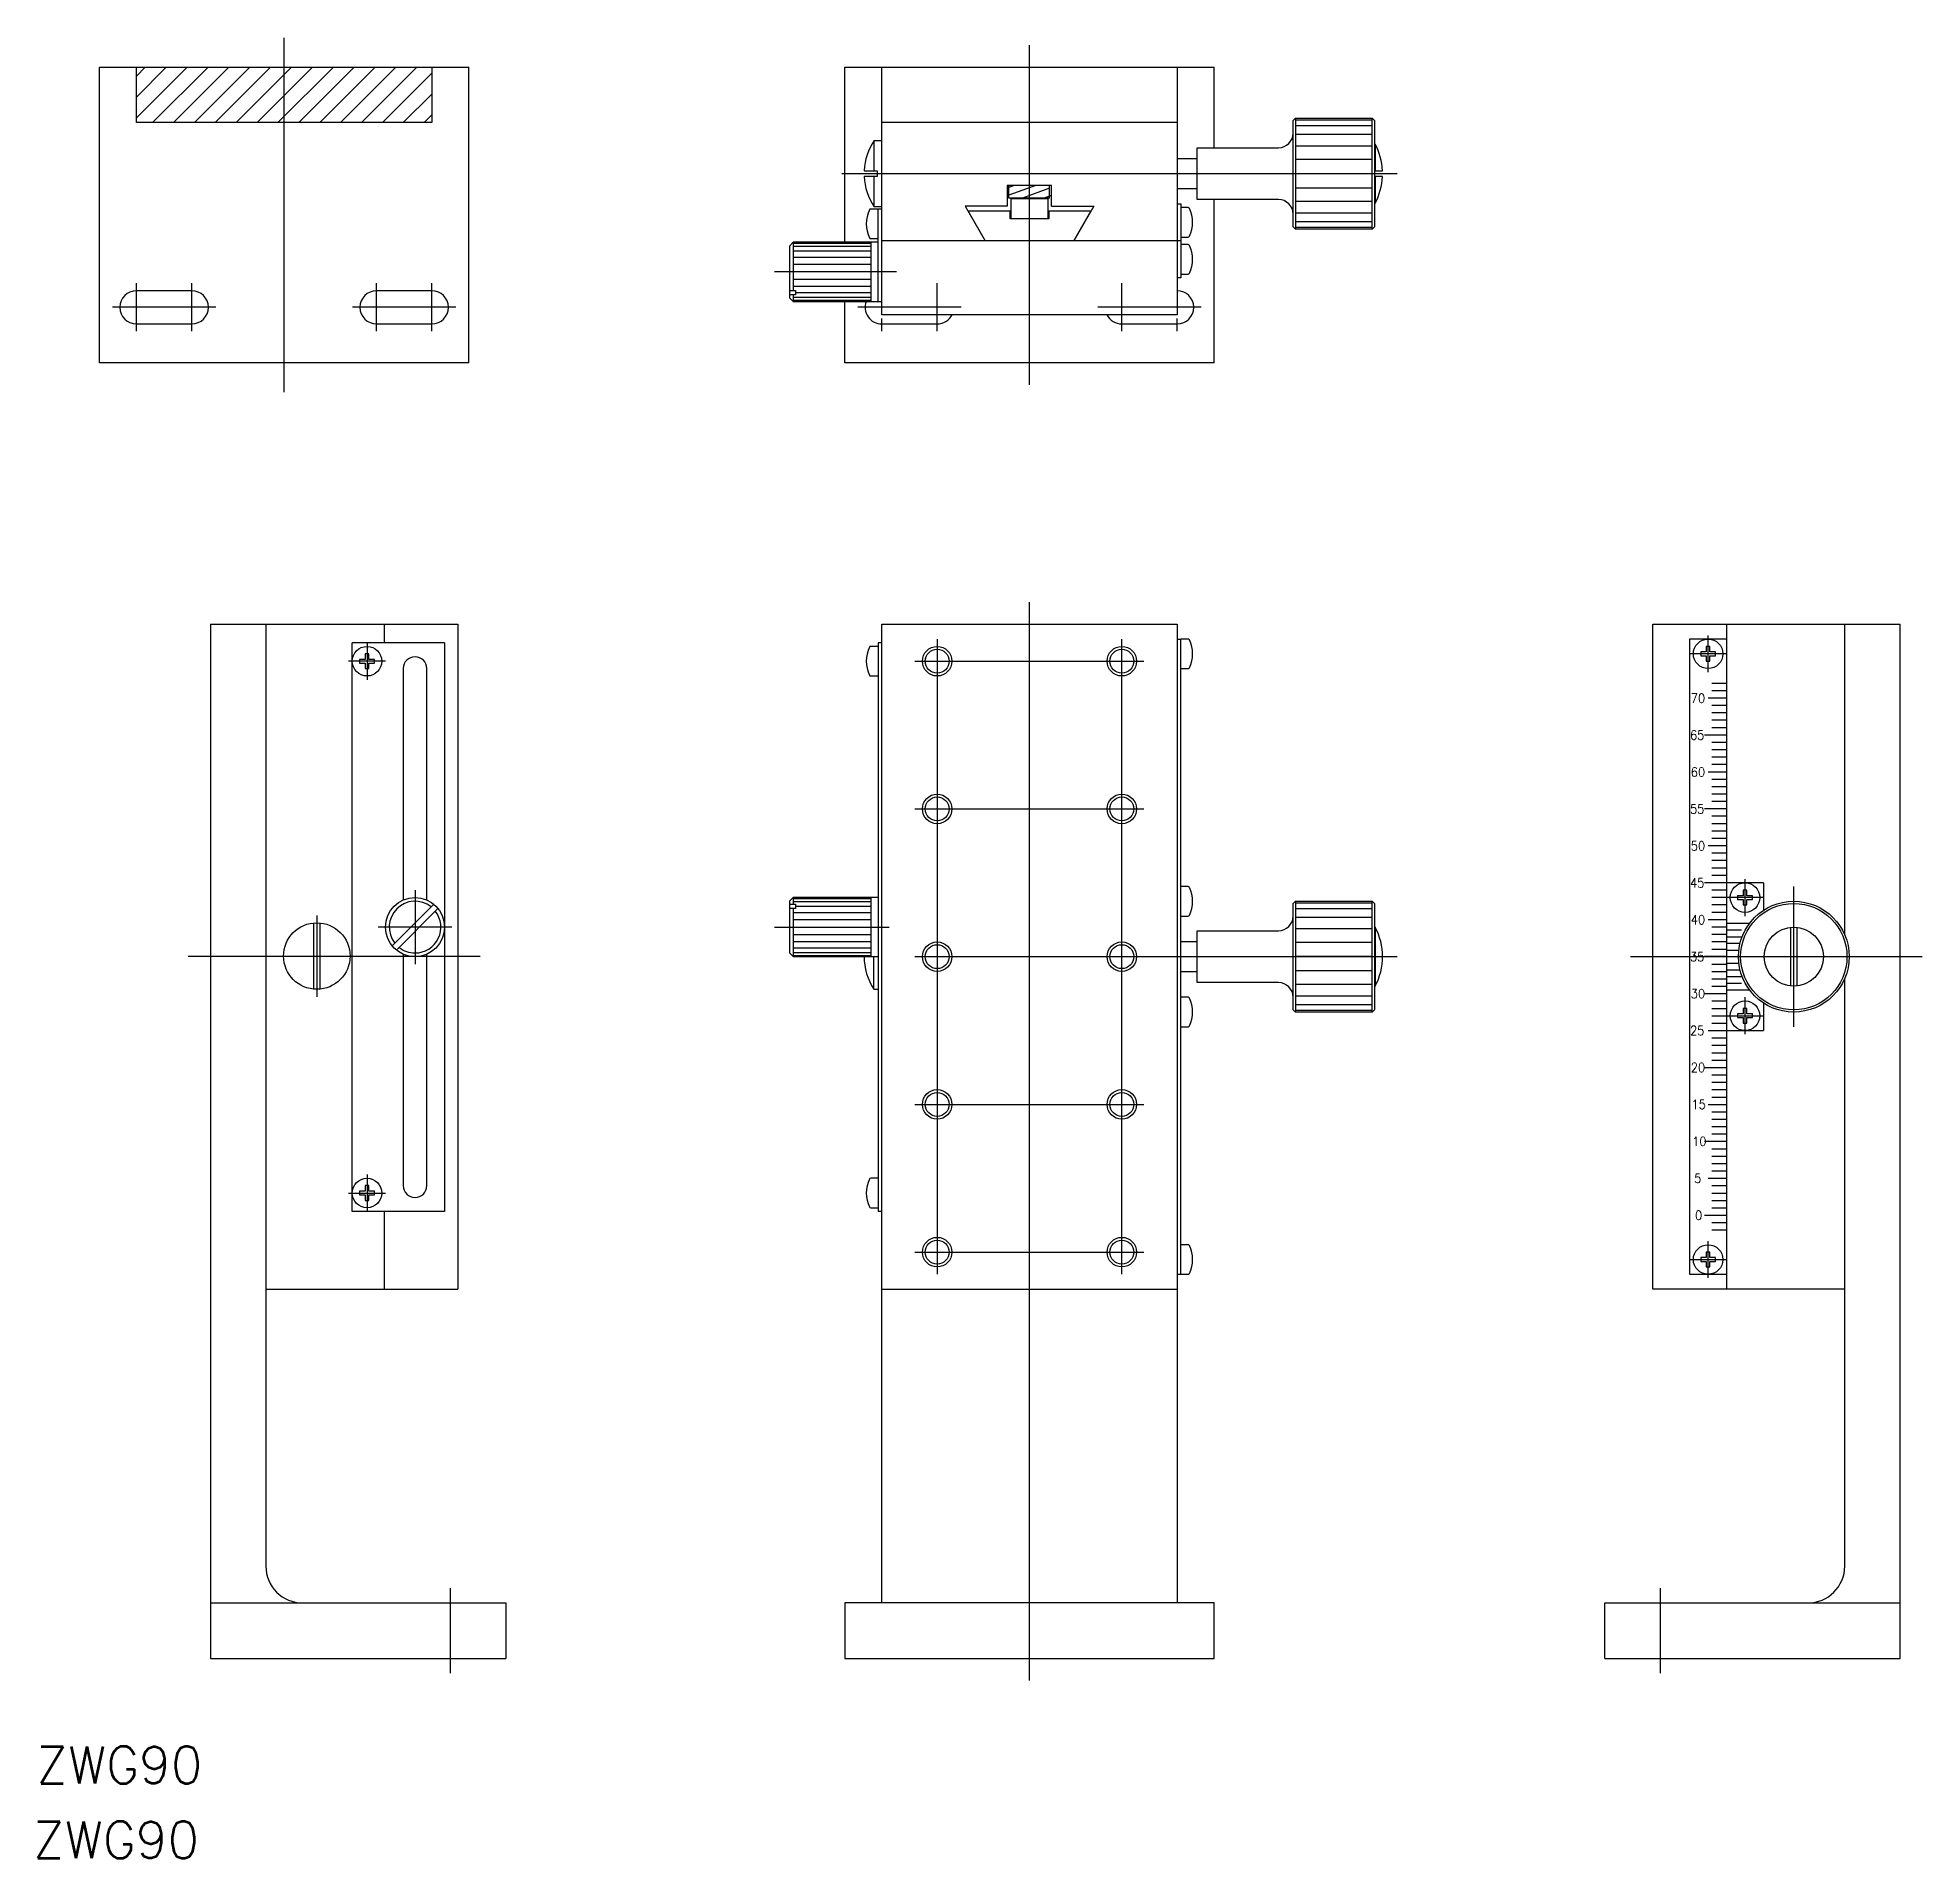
# Model space of a CAD drawing. Extents: x 202 to 457, y 206 to 453.
import ezdxf

# ---------------------------------------------------------------- set-up
doc = ezdxf.new("R2010")
doc.units = 0
doc.layers.get('0').update_dxf_attribs({"linetype": 'CONTINUOUS'})
doc.layers.add('CENTER', color=1, linetype='CONTINUOUS')
doc.styles.add('CONVERTER_1', font='txt.shx', dxfattribs={"width": 0.9})
doc.styles.get("Standard").update_dxf_attribs({"font": 'txt.shx'})

msp = doc.modelspace()

# ---------------------------------------------------------------- linework, layer by layer
at = {"color": 7, "linetype": 'CONTINUOUS'}
for p, q in [((210.56, 408.69), (210.56, 448.69)), ((210.56, 448.69), (215.56, 448.69)), ((215.56, 441.83), (222.42, 448.69)), ((215.56, 444.66), (219.59, 448.69)), ((215.56, 447.49), (216.76, 448.69)), ((215.56, 441.19), (215.56, 448.69)), ((215.56, 448.69), (255.56, 448.69)), ((217.75, 441.19), (225.25, 448.69)), ((220.58, 441.19), (228.08, 448.69)), ((223.4, 441.19), (230.9, 448.69)), ((226.23, 441.19), (233.73, 448.69)), ((229.06, 441.19), (236.56, 448.69)), ((231.89, 441.19), (239.39, 448.69)), ((234.72, 441.19), (242.22, 448.69)), ((237.55, 441.19), (245.05, 448.69)), ((240.38, 441.19), (247.88, 448.69)), ((243.2, 441.19), (250.7, 448.69)), ((246.03, 441.19), (253.53, 448.69)), ((248.86, 441.19), (255.56, 447.89)), ((255.56, 448.69), (255.56, 441.19)), ((255.56, 448.69), (260.56, 448.69)), ((260.56, 408.69), (260.56, 448.69)), ((311.47, 448.69), (361.47, 448.69)), ((311.47, 424.99), (311.47, 448.69)), ((316.47, 415.19), (316.47, 448.69)), ((356.47, 448.69), (356.47, 415.19)), ((361.47, 437.79), (361.47, 448.69)), ((251.69, 441.19), (255.56, 445.06)), ((254.52, 441.19), (255.56, 442.23)), ((372.47, 441.79), (372.17, 441.49)), ((372.17, 427.09), (372.17, 441.49)), ((372.47, 441.79), (382.87, 441.79)), ((372.47, 441.79), (372.47, 426.79)), ((382.87, 441.54), (372.47, 441.54)), ((383.17, 441.49), (382.87, 441.79)), ((382.87, 426.79), (382.87, 441.79)), ((383.17, 441.49), (383.17, 427.09)), ((255.56, 441.19), (215.56, 441.19)), ((356.47, 441.19), (316.47, 441.19)), ((372.47, 440.79), (382.87, 440.79)), ((382.87, 439.6), (372.47, 439.6)), ((315.45, 438.79), (316.47, 438.79)), ((315.45, 434.69), (315.45, 438.79)), ((359.17, 437.79), (370.17, 437.79)), ((359.17, 430.79), (359.17, 437.79)), ((372.47, 438.04), (382.87, 438.04)), ((383.17, 438.29), (383.27, 438.29)), ((383.27, 438.29), (383.27, 434.69)), ((314.08, 434.69), (315.87, 434.69)), ((315.87, 433.89), (314.08, 433.89)), ((315.45, 429.79), (315.45, 433.89)), ((315.87, 434.69), (315.87, 433.89)), ((359.17, 436.29), (356.47, 436.29)), ((372.47, 436.23), (382.87, 436.23)), ((372.47, 434.29), (382.87, 434.29)), ((383.17, 434.69), (384.26, 434.69)), ((384.26, 433.89), (383.17, 433.89)), ((383.27, 433.89), (383.27, 430.29)), ((333.47, 432.69), (333.47, 429.89)), ((339.47, 432.69), (333.47, 432.69)), ((333.67, 430.97), (333.67, 432.69)), ((337.33, 432.69), (333.67, 431.36)), ((334.41, 432.69), (333.67, 432.42)), ((339.17, 432.3), (335.51, 430.97)), ((339.17, 431.23), (338.44, 430.97)), ((339.17, 430.97), (339.17, 432.69)), ((339.47, 431.29), (339.17, 431.29)), ((339.47, 429.89), (339.47, 432.69)), ((356.47, 432.29), (359.17, 432.29)), ((372.47, 432.35), (382.87, 432.35)), ((315.97, 429.49), (314.98, 429.49)), ((316.47, 429.79), (315.45, 429.79)), ((316.47, 429.49), (315.47, 429.49)), ((315.97, 416.99), (315.97, 429.49)), ((327.75, 429.89), (330.47, 425.19)), ((333.47, 429.89), (327.75, 429.89)), ((333.87, 429.19), (328.16, 429.19)), ((328.16, 429.19), (330.47, 425.19)), ((339.17, 430.97), (333.67, 430.97)), ((333.87, 428.19), (333.87, 429.19)), ((333.97, 428.19), (333.97, 430.97)), ((338.97, 430.89), (333.97, 430.89)), ((338.97, 430.97), (338.97, 428.19)), ((339.07, 429.19), (339.07, 428.19)), ((344.78, 429.19), (339.07, 429.19)), ((339.47, 429.89), (345.18, 429.89)), ((345.18, 429.89), (342.47, 425.19)), ((342.47, 425.19), (344.78, 429.19)), ((356.47, 430.19), (356.97, 430.19)), ((356.97, 430.19), (356.97, 420.19)), ((357.96, 429.69), (356.97, 429.69)), ((370.17, 430.79), (359.17, 430.79)), ((361.47, 408.69), (361.47, 430.79)), ((372.47, 430.54), (382.87, 430.54)), ((372.47, 428.99), (382.87, 428.99)), ((383.27, 430.29), (383.17, 430.29)), ((339.07, 428.19), (333.87, 428.19)), ((372.17, 427.09), (372.47, 426.79)), ((372.47, 427.8), (382.87, 427.8)), ((372.47, 427.05), (382.87, 427.05)), ((382.87, 426.79), (372.47, 426.79)), ((383.17, 427.09), (382.87, 426.79)), ((303.97, 424.49), (304.47, 424.99)), ((303.97, 424.49), (303.97, 417.49)), ((315.97, 424.99), (304.47, 424.99)), ((304.47, 424.99), (304.47, 418.46)), ((304.47, 424.86), (314.98, 424.86)), ((304.47, 424.46), (314.98, 424.46)), ((304.47, 423.82), (314.98, 423.82)), ((314.97, 424.99), (314.97, 416.99)), ((314.98, 425.49), (315.97, 425.49)), ((356.97, 425.19), (316.47, 425.19)), ((356.97, 425.69), (357.96, 425.69)), ((357.96, 424.69), (356.97, 424.69)), ((304.47, 422.99), (314.98, 422.99)), ((304.47, 422.03), (314.98, 422.03)), ((303.97, 418.46), (304.77, 418.46)), ((314.98, 420.99), (304.47, 420.99)), ((314.98, 419.96), (304.47, 419.96)), ((314.98, 418.99), (304.47, 418.99)), ((304.77, 418.46), (304.77, 417.9)), ((356.97, 420.19), (356.47, 420.19)), ((356.97, 420.69), (357.96, 420.69)), ((223.06, 418.44), (215.56, 418.44)), ((255.56, 418.44), (248.06, 418.44)), ((304.77, 417.9), (303.97, 417.9)), ((304.47, 416.99), (303.97, 417.49)), ((304.47, 417.9), (304.47, 416.99)), ((314.98, 417.53), (304.47, 417.53)), ((314.98, 417.13), (304.47, 417.13)), ((304.47, 416.99), (316.47, 416.99)), ((314.98, 418.17), (304.77, 418.17)), ((311.47, 408.69), (311.47, 416.99)), ((215.56, 413.94), (223.06, 413.94)), ((248.06, 413.94), (255.56, 413.94)), ((356.47, 415.19), (316.47, 415.19)), ((316.47, 413.94), (323.97, 413.94)), ((348.97, 413.94), (356.47, 413.94)), ((260.56, 408.69), (210.56, 408.69)), ((361.47, 408.69), (311.47, 408.69)), ((225.58, 373.28), (225.58, 233.28)), ((225.58, 373.28), (259.08, 373.28)), ((233.08, 373.28), (233.08, 245.78)), ((249.08, 373.28), (249.08, 370.78)), ((259.08, 373.28), (259.08, 283.28)), ((316.47, 373.28), (356.47, 373.28)), ((316.47, 240.78), (316.47, 373.28)), ((356.47, 373.28), (356.47, 240.78)), ((420.85, 373.28), (454.35, 373.28)), ((420.85, 283.28), (420.85, 373.28)), ((430.85, 373.28), (430.85, 283.28)), ((446.85, 331.22), (446.85, 373.28)), ((454.35, 233.28), (454.35, 373.28)), ((244.78, 293.78), (244.78, 370.78)), ((257.28, 370.78), (244.78, 370.78)), ((257.28, 370.78), (257.28, 293.78)), ((315.97, 370.28), (314.98, 370.28)), ((315.97, 370.78), (315.97, 293.78)), ((316.47, 370.78), (315.97, 370.78)), ((356.47, 371.28), (356.97, 371.28)), ((357.96, 371.28), (356.97, 371.28)), ((356.97, 285.28), (356.97, 371.28)), ((430.85, 371.28), (425.85, 371.28)), ((425.85, 371.28), (425.85, 285.28)), ((428.6, 370.28), (428.1, 370.28)), ((428.1, 370.28), (428.1, 369.53)), ((428.6, 369.53), (428.6, 370.28)), ((245.78, 368.53), (245.78, 368.03)), ((246.53, 368.53), (245.78, 368.53)), ((245.78, 368.03), (246.53, 368.03)), ((246.53, 369.28), (246.53, 368.53)), ((247.03, 369.28), (246.53, 369.28)), ((246.53, 368.03), (246.53, 367.28)), ((247.03, 368.53), (247.03, 369.28)), ((247.78, 368.53), (247.03, 368.53)), ((247.03, 368.03), (247.78, 368.03)), ((247.03, 367.28), (247.03, 368.03)), ((247.78, 368.03), (247.78, 368.53)), ((428.1, 369.53), (427.35, 369.53)), ((427.35, 369.53), (427.35, 369.03)), ((427.35, 369.03), (428.1, 369.03)), ((428.1, 369.03), (428.1, 368.28)), ((428.1, 368.28), (428.6, 368.28)), ((429.35, 369.53), (428.6, 369.53)), ((428.6, 368.28), (428.6, 369.03)), ((428.6, 369.03), (429.35, 369.03)), ((429.35, 369.03), (429.35, 369.53)), ((246.53, 367.28), (247.03, 367.28)), ((251.68, 367.28), (251.68, 335.94)), ((254.88, 335.94), (254.88, 367.28)), ((314.98, 366.28), (315.97, 366.28)), ((356.97, 367.28), (357.96, 367.28)), ((430.85, 365.28), (428.85, 365.28)), ((430.85, 363.28), (428.35, 363.28)), ((430.85, 364.28), (428.85, 364.28)), ((430.85, 362.28), (428.85, 362.28)), ((430.85, 361.28), (428.85, 361.28)), ((430.85, 360.28), (428.85, 360.28)), ((430.85, 358.28), (427.85, 358.28)), ((430.85, 359.28), (428.85, 359.28)), ((430.85, 357.28), (428.85, 357.28)), ((430.85, 356.28), (428.85, 356.28)), ((430.85, 355.28), (428.85, 355.28)), ((430.85, 353.28), (428.35, 353.28)), ((430.85, 354.28), (428.85, 354.28)), ((430.85, 352.28), (428.85, 352.28)), ((430.85, 351.28), (428.85, 351.28)), ((430.85, 350.28), (428.85, 350.28)), ((430.85, 348.28), (427.85, 348.28)), ((430.85, 349.28), (428.85, 349.28)), ((430.85, 347.28), (428.85, 347.28)), ((430.85, 346.28), (428.85, 346.28)), ((430.85, 345.28), (428.85, 345.28)), ((430.85, 343.28), (428.35, 343.28)), ((430.85, 344.28), (428.85, 344.28)), ((430.85, 342.28), (428.85, 342.28)), ((430.85, 341.28), (428.85, 341.28)), ((430.85, 340.28), (428.85, 340.28)), ((357.96, 337.78), (356.97, 337.78)), ((435.85, 338.28), (427.85, 338.28)), ((430.85, 339.28), (428.85, 339.28)), ((430.85, 337.28), (428.85, 337.28)), ((433.6, 337.28), (433.1, 337.28)), ((433.1, 337.28), (433.1, 336.53)), ((433.6, 336.53), (433.6, 337.28)), ((435.85, 338.28), (435.85, 334.56)), ((250.19, 329.75), (255.81, 335.37)), ((256.38, 334.81), (250.75, 329.18)), ((303.97, 335.78), (304.47, 336.28)), ((303.97, 335.78), (303.97, 328.78)), ((303.97, 335.37), (304.77, 335.37)), ((304.77, 334.81), (303.97, 334.81)), ((304.47, 336.28), (304.47, 335.37)), ((315.97, 336.28), (304.47, 336.28)), ((304.47, 336.14), (314.97, 336.14)), ((304.47, 335.74), (314.97, 335.74)), ((304.47, 334.81), (304.47, 328.28)), ((304.47, 334.28), (314.97, 334.28)), ((304.77, 335.37), (304.77, 334.81)), ((304.77, 335.11), (314.97, 335.11)), ((314.97, 336.28), (314.97, 328.28)), ((372.47, 335.78), (372.17, 335.48)), ((372.17, 321.08), (372.17, 335.48)), ((372.47, 335.78), (382.87, 335.78)), ((372.47, 335.78), (372.47, 320.78)), ((382.87, 335.52), (372.47, 335.52)), ((382.87, 334.77), (372.47, 334.77)), ((382.87, 335.78), (383.17, 335.48)), ((382.87, 320.78), (382.87, 335.78)), ((383.17, 335.48), (383.17, 321.08)), ((430.85, 336.28), (428.85, 336.28)), ((430.85, 335.28), (428.85, 335.28)), ((430.85, 334.28), (428.85, 334.28)), ((433.1, 336.53), (432.35, 336.53)), ((432.35, 336.53), (432.35, 336.03)), ((432.35, 336.03), (433.1, 336.03)), ((433.1, 336.03), (433.1, 335.28)), ((433.1, 335.28), (433.6, 335.28)), ((434.35, 336.53), (433.6, 336.53)), ((433.6, 335.28), (433.6, 336.03)), ((433.6, 336.03), (434.35, 336.03)), ((434.35, 336.03), (434.35, 336.53)), ((239.58, 323.88), (239.58, 332.85)), ((240.38, 332.85), (240.38, 323.88)), ((304.47, 333.31), (314.97, 333.31)), ((304.47, 332.28), (314.97, 332.28)), ((356.97, 333.78), (357.96, 333.78)), ((359.17, 324.78), (359.17, 331.78)), ((359.17, 331.78), (370.17, 331.78)), ((382.87, 333.58), (372.47, 333.58)), ((382.87, 332.03), (372.47, 332.03)), ((383.17, 332.28), (383.27, 332.28)), ((383.27, 332.28), (383.27, 324.28)), ((430.85, 333.28), (428.35, 333.28)), ((430.85, 332.28), (428.85, 332.28)), ((433.85, 332.78), (430.85, 332.78)), ((432.85, 331.88), (430.85, 331.88)), ((439.55, 324.3), (439.55, 332.26)), ((440.35, 332.26), (440.35, 324.3)), ((314.97, 331.24), (304.47, 331.24)), ((314.97, 330.28), (304.47, 330.28)), ((314.97, 329.45), (304.47, 329.45)), ((359.17, 330.28), (356.97, 330.28)), ((382.87, 330.22), (372.47, 330.22)), ((430.85, 331.28), (428.85, 331.28)), ((430.85, 330.28), (428.85, 330.28)), ((428.85, 329.28), (430.85, 329.28)), ((430.85, 330.98), (432.85, 330.98)), ((432.67, 330.08), (430.85, 330.08)), ((430.85, 329.18), (432.5, 329.18)), ((251.68, 328.61), (251.68, 297.28)), ((254.88, 297.28), (254.88, 328.61)), ((304.47, 328.28), (303.97, 328.78)), ((314.97, 328.81), (304.47, 328.81)), ((314.97, 328.41), (304.47, 328.41)), ((304.47, 328.28), (315.97, 328.28)), ((315.41, 323.86), (315.41, 328.28)), ((382.87, 328.28), (372.47, 328.28)), ((430.85, 328.28), (427.85, 328.28)), ((428.85, 327.28), (430.85, 327.28)), ((430.85, 328.28), (432.45, 328.28)), ((430.85, 327.38), (432.5, 327.38)), ((356.97, 326.28), (359.17, 326.28)), ((370.17, 324.78), (359.17, 324.78)), ((382.87, 326.34), (372.47, 326.34)), ((382.87, 324.53), (372.47, 324.53)), ((383.27, 324.28), (383.17, 324.28)), ((428.85, 326.28), (430.85, 326.28)), ((428.85, 325.28), (430.85, 325.28)), ((428.85, 324.28), (430.85, 324.28)), ((430.85, 326.48), (432.67, 326.48)), ((430.85, 325.58), (432.85, 325.58)), ((430.85, 324.68), (432.85, 324.68)), ((446.85, 245.78), (446.85, 325.34)), ((315.41, 323.86), (315.97, 323.86)), ((357.96, 322.78), (356.97, 322.78)), ((372.47, 322.97), (382.87, 322.97)), ((382.87, 321.78), (372.47, 321.78)), ((427.85, 323.28), (430.85, 323.28)), ((428.85, 322.28), (430.85, 322.28)), ((430.85, 323.78), (433.85, 323.78)), ((435.85, 322), (435.85, 318.28)), ((372.47, 320.78), (372.17, 321.08)), ((372.47, 321.03), (382.87, 321.03)), ((382.87, 320.78), (372.47, 320.78)), ((382.87, 320.78), (383.17, 321.08)), ((428.85, 321.28), (430.85, 321.28)), ((428.85, 320.28), (430.85, 320.28)), ((428.85, 319.28), (430.85, 319.28)), ((432.35, 320.53), (432.35, 320.03)), ((433.1, 320.53), (432.35, 320.53)), ((432.35, 320.03), (433.1, 320.03)), ((433.1, 321.28), (433.1, 320.53)), ((433.6, 321.28), (433.1, 321.28)), ((433.1, 320.03), (433.1, 319.28)), ((433.1, 319.28), (433.6, 319.28)), ((433.6, 320.53), (433.6, 321.28)), ((434.35, 320.53), (433.6, 320.53)), ((433.6, 320.03), (434.35, 320.03)), ((433.6, 319.28), (433.6, 320.03)), ((434.35, 320.03), (434.35, 320.53)), ((356.97, 318.78), (357.96, 318.78)), ((428.35, 318.28), (435.85, 318.28)), ((428.85, 317.28), (430.85, 317.28)), ((428.85, 316.28), (430.85, 316.28)), ((428.85, 315.28), (430.85, 315.28)), ((428.85, 314.28), (430.85, 314.28)), ((427.85, 313.28), (430.85, 313.28)), ((428.85, 312.28), (430.85, 312.28)), ((428.85, 311.28), (430.85, 311.28)), ((428.85, 310.28), (430.85, 310.28)), ((428.85, 309.28), (430.85, 309.28)), ((428.35, 308.28), (430.85, 308.28)), ((428.85, 307.28), (430.85, 307.28)), ((428.85, 306.28), (430.85, 306.28)), ((428.85, 305.28), (430.85, 305.28)), ((428.85, 304.28), (430.85, 304.28)), ((427.85, 303.28), (430.85, 303.28)), ((428.85, 302.28), (430.85, 302.28)), ((428.85, 301.28), (430.85, 301.28)), ((428.85, 300.28), (430.85, 300.28)), ((428.85, 299.28), (430.85, 299.28)), ((245.78, 296.53), (245.78, 296.03)), ((246.53, 296.53), (245.78, 296.53)), ((245.78, 296.03), (246.53, 296.03)), ((247.03, 297.28), (246.53, 297.28)), ((246.53, 297.28), (246.53, 296.53)), ((246.53, 296.03), (246.53, 295.28)), ((247.03, 296.53), (247.03, 297.28)), ((247.78, 296.53), (247.03, 296.53)), ((247.03, 296.03), (247.78, 296.03)), ((247.03, 295.28), (247.03, 296.03)), ((247.78, 296.03), (247.78, 296.53)), ((315.97, 298.28), (314.98, 298.28)), ((428.35, 298.28), (430.85, 298.28)), ((428.85, 297.28), (430.85, 297.28)), ((428.85, 296.28), (430.85, 296.28)), ((257.28, 293.78), (244.78, 293.78)), ((246.53, 295.28), (247.03, 295.28)), ((249.08, 293.78), (249.08, 283.28)), ((314.98, 294.28), (315.97, 294.28)), ((316.47, 293.78), (315.97, 293.78)), ((428.85, 295.28), (430.85, 295.28)), ((428.85, 294.28), (430.85, 294.28)), ((427.85, 293.28), (430.85, 293.28)), ((428.85, 292.28), (430.85, 292.28)), ((428.85, 291.28), (430.85, 291.28)), ((357.96, 289.28), (356.97, 289.28)), ((427.35, 287.53), (427.35, 287.03)), ((428.1, 287.53), (427.35, 287.53)), ((427.35, 287.03), (428.1, 287.03)), ((428.1, 288.28), (428.1, 287.53)), ((428.6, 288.28), (428.1, 288.28)), ((428.1, 287.03), (428.1, 286.28)), ((428.1, 286.28), (428.6, 286.28)), ((428.6, 287.53), (428.6, 288.28)), ((429.35, 287.53), (428.6, 287.53)), ((428.6, 287.03), (429.35, 287.03)), ((428.6, 286.28), (428.6, 287.03)), ((429.35, 287.03), (429.35, 287.53)), ((233.08, 283.28), (259.08, 283.28)), ((316.47, 283.28), (356.47, 283.28)), ((356.47, 285.28), (356.97, 285.28)), ((356.97, 285.28), (357.96, 285.28)), ((446.85, 283.28), (420.85, 283.28)), ((425.85, 285.28), (430.85, 285.28)), ((225.58, 240.78), (265.58, 240.78)), ((265.58, 240.78), (265.58, 233.28)), ((311.47, 240.78), (311.47, 233.28)), ((361.47, 240.78), (311.47, 240.78)), ((361.47, 233.28), (361.47, 240.78)), ((414.35, 233.28), (414.35, 240.78)), ((414.35, 240.78), (454.35, 240.78)), ((225.58, 233.28), (265.58, 233.28)), ((311.47, 233.28), (361.47, 233.28)), ((414.35, 233.28), (454.35, 233.28))]:
    msp.add_line(p, q, dxfattribs=at)
for centre, radius in [((246.78, 368.28), 2), ((323.97, 368.28), 2), ((348.97, 368.28), 2), ((428.35, 369.28), 2), ((323.97, 368.28), 1.62), ((348.97, 368.28), 1.62), ((323.97, 348.28), 2), ((323.97, 348.28), 1.62), ((348.97, 348.28), 2), ((348.97, 348.28), 1.62), ((433.35, 336.28), 2), ((253.28, 332.28), 4), ((439.95, 328.28), 7.5), ((439.95, 328.28), 7.2), ((239.98, 328.36), 4.5), ((439.95, 328.28), 4), ((323.97, 328.28), 2), ((323.97, 328.28), 1.62), ((348.97, 328.28), 2), ((348.97, 328.28), 1.62), ((433.35, 320.28), 2), ((323.97, 308.28), 2), ((323.97, 308.28), 1.62), ((348.97, 308.28), 2), ((348.97, 308.28), 1.62), ((246.78, 296.28), 2), ((323.97, 288.28), 2), ((323.97, 288.28), 1.62), ((348.97, 288.28), 2), ((348.97, 288.28), 1.62), ((428.35, 287.28), 2)]:
    msp.add_circle(centre, radius, dxfattribs=at)
for centre, radius, start, end in [((370.17, 439.79), 2, -90, 0), ((322.07, 434.29), 8, 145.7711, 177.134), ((375.77, 434.29), 8.5, 2.6973, 28.0725), ((322.07, 434.29), 8, -177.134, -145.7711), ((375.77, 434.29), 8.5, -28.0725, -2.6973), ((318.72, 427.49), 4.35, 154.3284, -154.3284), ((314.98, 429.29), 0.2, 90, 154.3284), ((357.96, 429.49), 0.2, 25.6716, 90), ((354.21, 427.69), 4.35, -25.6716, 25.6716), ((370.17, 428.79), 2, 0, 90), ((314.98, 425.69), 0.2, -154.3284, -90), ((357.96, 425.89), 0.2, -90, -25.6716), ((357.96, 424.49), 0.2, 25.6716, 90), ((354.21, 422.69), 4.35, -25.6716, 25.6716), ((357.96, 420.89), 0.2, -90, -25.6716), ((215.56, 416.19), 2.25, 90, -90), ((223.06, 416.19), 2.25, -90, 90), ((248.06, 416.19), 2.25, 90, -90), ((255.56, 416.19), 2.25, -90, 90), ((316.47, 416.19), 2.25, 159.1725, -90), ((356.47, 416.19), 2.25, -90, 90), ((323.97, 416.19), 2.25, -90, -26.3878), ((348.97, 416.19), 2.25, -153.6122, -90), ((318.72, 368.28), 4.35, 154.3284, -154.3284), ((314.98, 370.08), 0.2, 90, 154.3284), ((357.96, 371.08), 0.2, 25.6716, 90), ((354.21, 369.28), 4.35, -25.6716, 25.6716), ((253.28, 367.28), 1.6, 0, 180), ((314.98, 366.48), 0.2, -154.3284, -90), ((357.96, 367.48), 0.2, -90, -25.6716), ((357.96, 337.58), 0.2, 25.6716, 90), ((354.21, 335.78), 4.35, -25.6716, 25.6716), ((253.28, 332.28), 3.5, 51.5624, -141.5624), ((253.28, 332.28), 3.5, -90, 38.4376), ((357.96, 333.98), 0.2, -90, -25.6716), ((370.17, 333.78), 2, -90, 0), ((375.77, 328.28), 8.5, -28.0725, 28.0725), ((253.28, 332.28), 3.5, -128.4376, -90), ((322.08, 328.28), 8, 180, -146.5209), ((370.17, 322.78), 2, 0, 90), ((357.96, 322.58), 0.2, 25.6716, 90), ((354.21, 320.78), 4.35, -25.6716, 25.6716), ((357.96, 318.98), 0.2, -90, -25.6716), ((253.28, 297.28), 1.6, 180, 0), ((318.72, 296.28), 4.35, 154.3284, -154.3284), ((314.98, 298.08), 0.2, 90, 154.3284), ((314.98, 294.48), 0.2, -154.3284, -90), ((357.96, 289.08), 0.2, 25.6716, 90), ((354.21, 287.28), 4.35, -25.6716, 25.6716), ((357.96, 285.48), 0.2, -90, -25.6716), ((238.08, 245.78), 5, 180, -90), ((441.85, 245.78), 5, -90, 0)]:
    msp.add_arc(centre, radius, start, end, dxfattribs=at)
at = {"layer": 'CENTER', "color": 1, "linetype": 'CONTINUOUS'}
for p, q in [((235.56, 404.69), (235.56, 452.69)), ((336.47, 405.69), (336.47, 451.69)), ((311.08, 434.29), (386.27, 434.29)), ((215.56, 412.94), (215.56, 419.44)), ((223.06, 412.94), (223.06, 419.44)), ((248.06, 412.94), (248.06, 419.44)), ((255.56, 412.94), (255.56, 419.44)), ((318.47, 420.99), (301.97, 420.99)), ((323.97, 412.94), (323.97, 419.44)), ((348.97, 412.94), (348.97, 419.44)), ((226.31, 416.19), (212.31, 416.19)), ((258.81, 416.19), (244.81, 416.19)), ((327.22, 416.19), (313.22, 416.19)), ((359.72, 416.19), (345.72, 416.19)), ((316.47, 412.94), (316.47, 414.69)), ((356.47, 412.94), (356.47, 414.69)), ((336.47, 230.28), (336.47, 376.28)), ((246.78, 370.78), (246.78, 365.78)), ((323.97, 371.28), (323.97, 285.28)), ((348.97, 285.28), (348.97, 371.28)), ((428.35, 366.78), (428.35, 371.78)), ((249.28, 368.28), (244.28, 368.28)), ((320.97, 368.28), (351.97, 368.28)), ((430.85, 369.28), (425.85, 369.28)), ((320.97, 348.28), (351.97, 348.28)), ((253.28, 337.28), (253.28, 327.28)), ((433.35, 333.78), (433.35, 338.78)), ((439.95, 318.78), (439.95, 337.78)), ((435.85, 336.28), (430.85, 336.28)), ((239.98, 333.86), (239.98, 322.86)), ((258.28, 332.28), (248.28, 332.28)), ((301.97, 332.28), (317.47, 332.28)), ((222.58, 328.36), (262.08, 328.36)), ((253.28, 328.78), (253.28, 327.28)), ((320.97, 328.28), (386.27, 328.28)), ((417.85, 328.28), (457.35, 328.28)), ((433.35, 317.78), (433.35, 322.78)), ((430.85, 320.28), (435.85, 320.28)), ((320.97, 308.28), (351.97, 308.28)), ((246.78, 298.78), (246.78, 293.78)), ((244.28, 296.28), (249.28, 296.28)), ((428.35, 284.78), (428.35, 289.78)), ((320.97, 288.28), (351.97, 288.28)), ((425.85, 287.28), (430.85, 287.28)), ((258.08, 231.28), (258.08, 242.78)), ((421.85, 242.78), (421.85, 231.28))]:
    msp.add_line(p, q, dxfattribs=at)

# ---------------------------------------------------------------- texts
at = {"color": 7, "linetype": 'CONTINUOUS', "style": 'CONVERTER_1', "width": 0.9}
for s, p in [('70', (426.01, 362.65)), ('65', (425.91, 357.65)), ('60', (426.01, 352.65)), ('55', (425.91, 347.65)), ('50', (426.01, 342.65)), ('45', (425.91, 337.65)), ('40', (426.01, 332.65)), ('35', (425.91, 327.65)), ('30', (426.01, 322.65)), ('25', (425.91, 317.65)), ('20', (426.01, 312.65)), ('15', (426.1, 307.65)), ('10', (426.19, 302.65)), ('5', (426.47, 297.65)), ('0', (426.57, 292.65))]:
    msp.add_text(s, height=1.25, dxfattribs=at).set_placement(p)
at = {"linetype": 'CONTINUOUS'}
for p in [(202.01, 216.36), (201.55, 206.21)]:
    msp.add_text('ZWG90', height=5, dxfattribs=at).set_placement(p)

doc.saveas('drawing.dxf')
